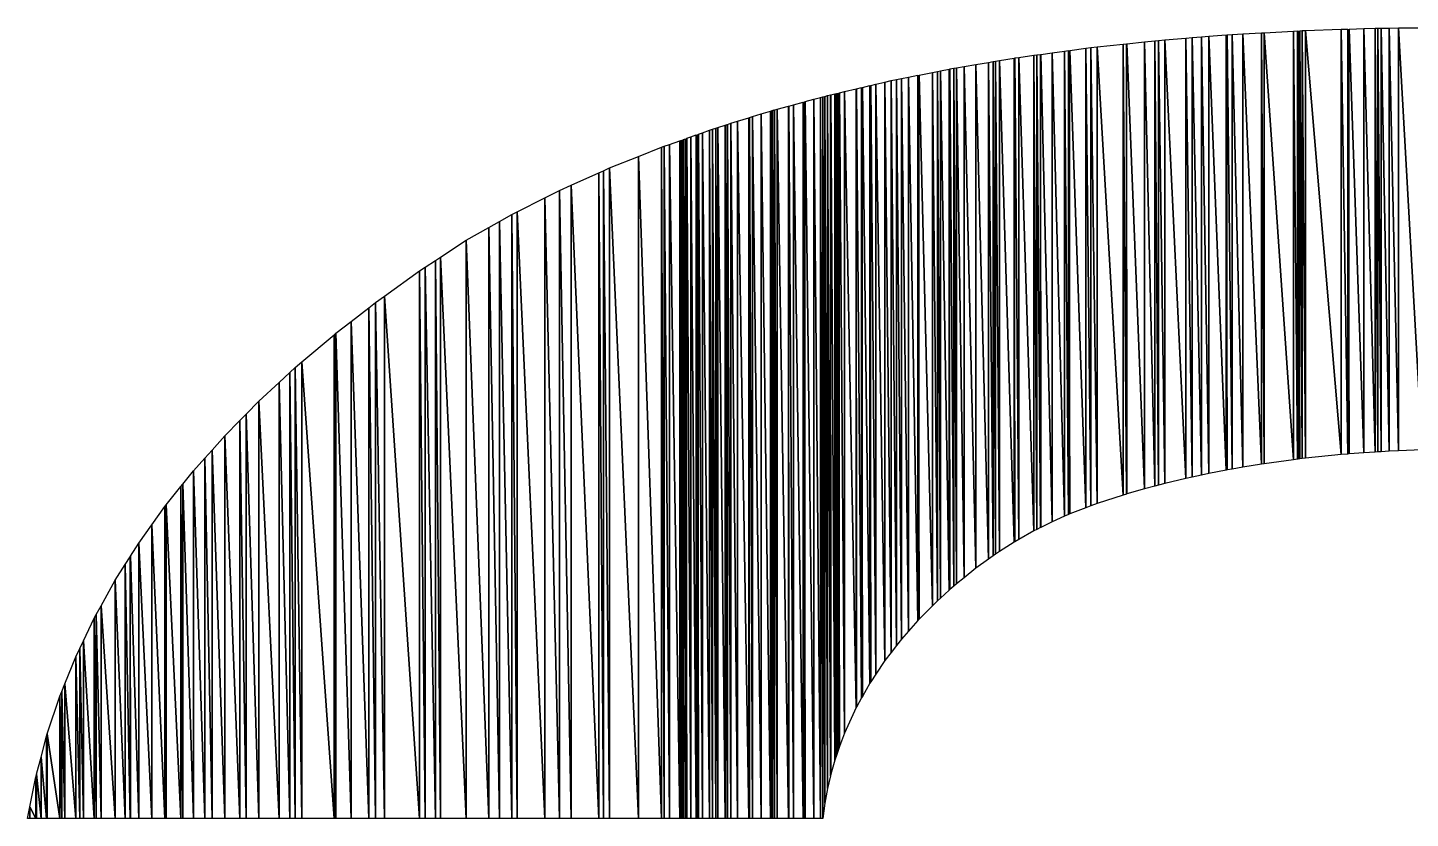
# Model space of a CAD drawing. Header units: millimetres. Extents: x -11062 to -8962, y -7241 to -5756.
# Drawn here: x -9086.31 to -9079.53, y -7078.54 to -7074.67 of the extents above; entities that cross this region are included whole.
import ezdxf

# ---------------------------------------------------------------- set-up
doc = ezdxf.new("R2010")
doc.units = ezdxf.units.MM
doc.header["$LTSCALE"] = 5

msp = doc.modelspace()

# ---------------------------------------------------------------- linework, layer by layer
at = {"color": 7, "linetype": 'Continuous'}
for points in [[(-9080.5999, -7076.8676), (-9080.6296, -7074.717), (-9080.5999, -7074.7146)], [(-9080.5537, -7076.8583), (-9080.5999, -7074.7146), (-9080.5537, -7074.7108)], [(-9080.5999, -7076.8676), (-9080.5999, -7074.7146), (-9080.5537, -7076.8583)], [(-9080.5182, -7076.8511), (-9080.5537, -7074.7108), (-9080.5182, -7074.7079)], [(-9080.5537, -7076.8583), (-9080.5537, -7074.7108), (-9080.5182, -7076.8511)], [(-9080.4321, -7076.8338), (-9080.5182, -7074.7079), (-9080.4321, -7074.7008)], [(-9080.5182, -7076.8511), (-9080.5182, -7074.7079), (-9080.4321, -7076.8338)], [(-9080.4321, -7076.8338), (-9080.4321, -7074.7008), (-9080.4272, -7076.8328)], [(-9080.4272, -7076.8328), (-9080.4321, -7074.7008)], [(-9080.4039, -7076.8289), (-9080.4272, -7074.7006), (-9080.4039, -7074.6992)], [(-9080.4272, -7076.8328), (-9080.4272, -7074.7006), (-9080.4039, -7076.8289)], [(-9080.3501, -7076.8199), (-9080.4039, -7074.6992), (-9080.3501, -7074.6962)], [(-9080.4039, -7076.8289), (-9080.4039, -7074.6992), (-9080.3501, -7076.8199)], [(-9080.259, -7076.8046), (-9080.3501, -7074.6962), (-9080.259, -7074.691)], [(-9080.3501, -7076.8199), (-9080.3501, -7074.6962), (-9080.259, -7076.8046)], [(-9080.247, -7076.8026), (-9080.259, -7074.691), (-9080.247, -7074.6903)], [(-9080.259, -7076.8046), (-9080.259, -7074.691), (-9080.247, -7076.8026)], [(-9080.1017, -7076.783), (-9080.247, -7074.6903), (-9080.1017, -7074.6821)], [(-9080.247, -7076.8026), (-9080.247, -7074.6903), (-9080.1017, -7076.783)], [(-9080.0833, -7076.7805), (-9080.1017, -7074.6821), (-9080.0833, -7074.681)], [(-9080.1017, -7076.783), (-9080.1017, -7074.6821), (-9080.0833, -7076.7805)], [(-9080.0833, -7076.7805), (-9080.0833, -7074.681), (-9080.0788, -7076.7799)], [(-9080.0788, -7076.7799), (-9080.0833, -7074.681)], [(-9080.0788, -7076.7799), (-9080.0788, -7074.6808), (-9080.0721, -7076.779)], [(-9080.0721, -7076.779), (-9080.0788, -7074.6808)], [(-9080.0605, -7076.7775), (-9080.0721, -7074.6804), (-9080.0605, -7074.68)], [(-9080.0721, -7076.779), (-9080.0721, -7074.6804), (-9080.0605, -7076.7775)], [(-9080.044, -7076.7758), (-9080.0605, -7074.68), (-9080.044, -7074.6795)], [(-9080.0605, -7076.7775), (-9080.0605, -7074.68), (-9080.044, -7076.7758)], [(-9079.8685, -7076.7577), (-9080.044, -7074.6795), (-9079.8685, -7074.6737)], [(-9080.044, -7076.7758), (-9080.044, -7074.6795), (-9079.8685, -7076.7577)], [(-9079.8353, -7076.7553), (-9079.8685, -7074.6737), (-9079.8353, -7074.6726)], [(-9079.8685, -7076.7577), (-9079.8685, -7074.6737), (-9079.8353, -7076.7553)], [(-9079.8353, -7076.7553), (-9079.8353, -7074.6726), (-9079.8291, -7076.7548)], [(-9079.8291, -7076.7548), (-9079.8353, -7074.6726)], [(-9079.7576, -7076.7496), (-9079.8291, -7074.6724), (-9079.7576, -7074.67)], [(-9079.8291, -7076.7548), (-9079.8291, -7074.6724), (-9079.7576, -7076.7496)], [(-9079.7017, -7076.7456), (-9079.7576, -7074.67), (-9079.7017, -7074.6682)], [(-9079.7576, -7076.7496), (-9079.7576, -7074.67), (-9079.7017, -7076.7456)], [(-9079.6883, -7076.7446), (-9079.7017, -7074.6682), (-9079.6883, -7074.668)], [(-9079.7017, -7076.7456), (-9079.7017, -7074.6682), (-9079.6883, -7076.7446)], [(-9079.6719, -7076.7435), (-9079.6883, -7074.668), (-9079.6719, -7074.6678)], [(-9079.6883, -7076.7446), (-9079.6883, -7074.668), (-9079.6719, -7076.7435)], [(-9079.6328, -7076.7418), (-9079.6719, -7074.6678), (-9079.6328, -7074.6674)], [(-9079.6719, -7076.7435), (-9079.6719, -7074.6678), (-9079.6328, -7076.7418)], [(-9079.5875, -7076.74), (-9079.6328, -7074.6674), (-9079.5875, -7074.6669)], [(-9079.6328, -7076.7418), (-9079.6328, -7074.6674), (-9079.5875, -7076.74)], [(-9079.4717, -7076.7352), (-9079.5875, -7074.6669), (-9079.4717, -7074.6657)], [(-9079.5875, -7076.74), (-9079.5875, -7074.6669), (-9079.4717, -7076.7352)], [(-9081.2261, -7077.0603), (-9081.2855, -7074.7887), (-9081.2261, -7074.7806)], [(-9081.2063, -7077.0516), (-9081.2261, -7074.7806), (-9081.2063, -7074.7779)], [(-9081.2261, -7077.0603), (-9081.2261, -7074.7806), (-9081.2063, -7077.0516)], [(-9081.2063, -7077.0516), (-9081.2063, -7074.7779), (-9081.1996, -7077.0486)], [(-9081.1996, -7077.0486), (-9081.2063, -7074.7779)], [(-9081.1208, -7077.0188), (-9081.1996, -7074.7769), (-9081.1208, -7074.7662)], [(-9081.1996, -7077.0486), (-9081.1996, -7074.7769), (-9081.1208, -7077.0188)], [(-9081.0958, -7077.0093), (-9081.1208, -7074.7662), (-9081.0958, -7074.7635)], [(-9081.1208, -7077.0188), (-9081.1208, -7074.7662), (-9081.0958, -7077.0093)], [(-9081.0658, -7076.998), (-9081.0958, -7074.7635), (-9081.0658, -7074.7602)], [(-9081.0958, -7077.0093), (-9081.0958, -7074.7635), (-9081.0658, -7076.998)], [(-9081.0658, -7076.998), (-9081.0658, -7074.7602), (-9081.0652, -7076.9977)], [(-9081.0652, -7076.9977), (-9081.0658, -7074.7602)], [(-9080.9379, -7076.9563), (-9081.0652, -7074.7602), (-9080.9379, -7074.7464)], [(-9081.0652, -7076.9977), (-9081.0652, -7074.7602), (-9080.9379, -7076.9563)], [(-9080.9215, -7076.951), (-9080.9379, -7074.7464), (-9080.9215, -7074.7446)], [(-9080.9379, -7076.9563), (-9080.9379, -7074.7464), (-9080.9215, -7076.951)], [(-9080.9215, -7076.951), (-9080.9215, -7074.7446), (-9080.9199, -7076.9504)], [(-9080.9199, -7076.9504), (-9080.9215, -7074.7446)], [(-9080.8326, -7076.926), (-9080.9199, -7074.7444), (-9080.8326, -7074.735)], [(-9080.9199, -7076.9504), (-9080.9199, -7074.7444), (-9080.8326, -7076.926)], [(-9080.7817, -7076.9118), (-9080.8326, -7074.735), (-9080.7817, -7074.7294)], [(-9080.8326, -7076.926), (-9080.8326, -7074.735), (-9080.7817, -7076.9118)], [(-9080.7645, -7076.907), (-9080.7817, -7074.7294), (-9080.7645, -7074.728)], [(-9080.7817, -7076.9118), (-9080.7817, -7074.7294), (-9080.7645, -7076.907)], [(-9080.7329, -7076.8994), (-9080.7645, -7074.728), (-9080.7329, -7074.7254)], [(-9080.7645, -7076.907), (-9080.7645, -7074.728), (-9080.7329, -7076.8994)], [(-9080.6296, -7076.8747), (-9080.7329, -7074.7254), (-9080.6296, -7074.717)], [(-9080.7329, -7076.8994), (-9080.7329, -7074.7254), (-9080.6296, -7076.8747)], [(-9080.6296, -7076.8747), (-9080.6296, -7074.717), (-9080.5999, -7076.8676)], [(-9081.6596, -7077.3148), (-9081.718, -7074.8559), (-9081.6596, -7074.8461)], [(-9081.5976, -7077.2704), (-9081.6596, -7074.8461), (-9081.5976, -7074.8358)], [(-9081.6596, -7077.3148), (-9081.6596, -7074.8461), (-9081.5976, -7077.2704)], [(-9081.5747, -7077.254), (-9081.5976, -7074.8358), (-9081.5747, -7074.832)], [(-9081.5976, -7077.2704), (-9081.5976, -7074.8358), (-9081.5747, -7077.254)], [(-9081.564, -7077.2464), (-9081.5747, -7074.832), (-9081.564, -7074.8302)], [(-9081.5747, -7077.254), (-9081.5747, -7074.832), (-9081.564, -7077.2464)], [(-9081.5432, -7077.2331), (-9081.564, -7074.8302), (-9081.5432, -7074.8267)], [(-9081.564, -7077.2464), (-9081.564, -7074.8302), (-9081.5432, -7077.2331)], [(-9081.4722, -7077.1876), (-9081.5432, -7074.8267), (-9081.4722, -7074.8149)], [(-9081.5432, -7077.2331), (-9081.5432, -7074.8267), (-9081.4722, -7077.1876)], [(-9081.4722, -7077.1876), (-9081.4722, -7074.8149), (-9081.4689, -7077.1855)], [(-9081.4689, -7077.1855), (-9081.4722, -7074.8149)], [(-9081.4494, -7077.1744), (-9081.4689, -7074.8143), (-9081.4494, -7074.8111)], [(-9081.4689, -7077.1855), (-9081.4689, -7074.8143), (-9081.4494, -7077.1744)], [(-9081.3757, -7077.1322), (-9081.4494, -7074.8111), (-9081.3757, -7074.801)], [(-9081.4494, -7077.1744), (-9081.4494, -7074.8111), (-9081.3757, -7077.1322)], [(-9081.3608, -7077.1246), (-9081.3757, -7074.801), (-9081.3608, -7074.799)], [(-9081.3757, -7077.1322), (-9081.3757, -7074.801), (-9081.3608, -7077.1246)], [(-9081.3431, -7077.1157), (-9081.3608, -7074.799), (-9081.3431, -7074.7966)], [(-9081.3608, -7077.1246), (-9081.3608, -7074.799), (-9081.3431, -7077.1157)], [(-9081.3431, -7077.1157), (-9081.3431, -7074.7966), (-9081.3417, -7077.115)], [(-9081.3417, -7077.115), (-9081.3431, -7074.7966)], [(-9081.2855, -7077.0865), (-9081.3417, -7074.7964), (-9081.2855, -7074.7887)], [(-9081.3417, -7077.115), (-9081.3417, -7074.7964), (-9081.2855, -7077.0865)], [(-9081.2855, -7077.0865), (-9081.2855, -7074.7887), (-9081.2261, -7077.0603)], [(-9082.0245, -7077.6617), (-9082.0493, -7074.9201), (-9082.0245, -7074.9152)], [(-9081.9905, -7077.6232), (-9082.0245, -7074.9152), (-9081.9905, -7074.9085)], [(-9082.0245, -7077.6617), (-9082.0245, -7074.9152), (-9081.9905, -7077.6232)], [(-9081.9438, -7077.5703), (-9081.9905, -7074.9085), (-9081.9438, -7074.8992)], [(-9081.9905, -7077.6232), (-9081.9905, -7074.9085), (-9081.9438, -7077.5703)], [(-9081.9438, -7077.5703), (-9081.9438, -7074.8992), (-9081.9384, -7077.5641)], [(-9081.9384, -7077.5641), (-9081.9438, -7074.8992)], [(-9081.8729, -7077.4986), (-9081.9384, -7074.8981), (-9081.8729, -7074.8851)], [(-9081.9384, -7077.5641), (-9081.9384, -7074.8981), (-9081.8729, -7077.4986)], [(-9081.848, -7077.4737), (-9081.8729, -7074.8851), (-9081.848, -7074.8801)], [(-9081.8729, -7077.4986), (-9081.8729, -7074.8851), (-9081.848, -7077.4737)], [(-9081.8334, -7077.4607), (-9081.848, -7074.8801), (-9081.8334, -7074.8772)], [(-9081.848, -7077.4737), (-9081.848, -7074.8801), (-9081.8334, -7077.4607)], [(-9081.7905, -7077.4224), (-9081.8334, -7074.8772), (-9081.7905, -7074.8687)], [(-9081.8334, -7077.4607), (-9081.8334, -7074.8772), (-9081.7905, -7077.4224)], [(-9081.7905, -7077.4224), (-9081.7905, -7074.8687), (-9081.7868, -7077.4191)], [(-9081.7868, -7077.4191), (-9081.7905, -7074.8687)], [(-9081.7676, -7077.402), (-9081.7868, -7074.8679), (-9081.7676, -7074.8641)], [(-9081.7868, -7077.4191), (-9081.7868, -7074.8679), (-9081.7676, -7077.402)], [(-9081.7547, -7077.3905), (-9081.7676, -7074.8641), (-9081.7547, -7074.862)], [(-9081.7676, -7077.402), (-9081.7676, -7074.8641), (-9081.7547, -7077.3905)], [(-9081.718, -7077.3613), (-9081.7547, -7074.862), (-9081.718, -7074.8559)], [(-9081.7547, -7077.3905), (-9081.7547, -7074.862), (-9081.718, -7077.3613)], [(-9081.718, -7077.3613), (-9081.718, -7074.8559), (-9081.6596, -7077.3148)], [(-9082.3036, -7078.1226), (-9082.3287, -7074.9844), (-9082.3036, -7074.9786)], [(-9082.3287, -7078.188), (-9082.3287, -7074.9844), (-9082.3036, -7078.1226)], [(-9082.2461, -7077.997), (-9082.3036, -7074.9786), (-9082.2461, -7074.9651)], [(-9082.3036, -7078.1226), (-9082.3036, -7074.9786), (-9082.2461, -7077.997)], [(-9082.2461, -7077.997), (-9082.2461, -7074.9651), (-9082.2451, -7077.9951)], [(-9082.2451, -7077.9951), (-9082.2461, -7074.9651)], [(-9082.2198, -7077.9499), (-9082.2451, -7074.9649), (-9082.2198, -7074.959)], [(-9082.2451, -7077.9951), (-9082.2451, -7074.9649), (-9082.2198, -7077.9499)], [(-9082.2198, -7077.9499), (-9082.2198, -7074.959), (-9082.2159, -7077.943)], [(-9082.2159, -7077.943), (-9082.2198, -7074.959)], [(-9082.1796, -7077.8782), (-9082.2159, -7074.9581), (-9082.1796, -7074.9496)], [(-9082.2159, -7077.943), (-9082.2159, -7074.9581), (-9082.1796, -7077.8782)], [(-9082.1796, -7077.8782), (-9082.1796, -7074.9496), (-9082.1748, -7077.871)], [(-9082.1748, -7077.871), (-9082.1796, -7074.9496)], [(-9082.1497, -7077.8331), (-9082.1748, -7074.9485), (-9082.1497, -7074.9427)], [(-9082.1748, -7077.871), (-9082.1748, -7074.9485), (-9082.1497, -7077.8331)], [(-9082.1054, -7077.7664), (-9082.1497, -7074.9427), (-9082.1054, -7074.9323)], [(-9082.1497, -7077.8331), (-9082.1497, -7074.9427), (-9082.1054, -7077.7664)], [(-9082.0753, -7077.7274), (-9082.1054, -7074.9323), (-9082.0753, -7074.9253)], [(-9082.1054, -7077.7664), (-9082.1054, -7074.9323), (-9082.0753, -7077.7274)], [(-9082.0493, -7077.6937), (-9082.0753, -7074.9253), (-9082.0493, -7074.9201)], [(-9082.0753, -7077.7274), (-9082.0753, -7074.9253), (-9082.0493, -7077.6937)], [(-9082.0493, -7077.6937), (-9082.0493, -7074.9201), (-9082.0245, -7077.6617)], [(-9082.578, -7078.5403), (-9082.6334, -7075.0651), (-9082.578, -7075.0501)], [(-9082.578, -7078.5403), (-9082.578, -7075.0501), (-9082.5768, -7078.5403)], [(-9082.5768, -7078.5403), (-9082.578, -7075.0501)], [(-9082.5545, -7078.5403), (-9082.5768, -7075.0498), (-9082.5545, -7075.0438)], [(-9082.5768, -7078.5403), (-9082.5768, -7075.0498), (-9082.5545, -7078.5403)], [(-9082.5068, -7078.5403), (-9082.5545, -7075.0438), (-9082.5068, -7075.0309)], [(-9082.5545, -7078.5403), (-9082.5545, -7075.0438), (-9082.5068, -7078.5403)], [(-9082.5068, -7078.5403), (-9082.5068, -7075.0309), (-9082.5013, -7078.5403)], [(-9082.5013, -7078.5403), (-9082.5068, -7075.0309)], [(-9082.5013, -7078.5403), (-9082.5013, -7075.0294), (-9082.4963, -7078.5403)], [(-9082.4963, -7078.5403), (-9082.5013, -7075.0294)], [(-9082.4543, -7078.5403), (-9082.4963, -7075.0281), (-9082.4543, -7075.0167)], [(-9082.4963, -7078.5403), (-9082.4963, -7075.0281), (-9082.4543, -7078.5403)], [(-9082.4217, -7078.5403), (-9082.4543, -7075.0167), (-9082.4217, -7075.0079)], [(-9082.4543, -7078.5403), (-9082.4543, -7075.0167), (-9082.4217, -7078.5403)], [(-9082.4217, -7078.5403), (-9082.4217, -7075.0079), (-9082.4209, -7078.5403)], [(-9082.4209, -7078.5403), (-9082.4217, -7075.0079)], [(-9082.4105, -7078.5403), (-9082.4209, -7075.0077), (-9082.4105, -7075.0049)], [(-9082.4209, -7078.5403), (-9082.4209, -7075.0077), (-9082.4105, -7078.5403)], [(-9082.4004, -7078.4665), (-9082.4105, -7075.0049), (-9082.4004, -7075.0022)], [(-9082.4105, -7078.5403), (-9082.4105, -7075.0049), (-9082.4004, -7078.4665)], [(-9082.387, -7078.3943), (-9082.4004, -7075.0022), (-9082.387, -7074.9985)], [(-9082.4004, -7078.4665), (-9082.4004, -7075.0022), (-9082.387, -7078.3943)], [(-9082.3725, -7078.3324), (-9082.387, -7074.9985), (-9082.3725, -7074.9946)], [(-9082.387, -7078.3943), (-9082.387, -7074.9985), (-9082.3725, -7078.3324)], [(-9082.3725, -7078.3324), (-9082.3725, -7074.9946), (-9082.3705, -7078.3239)], [(-9082.3705, -7078.3239), (-9082.3725, -7074.9946)], [(-9082.351, -7078.2551), (-9082.3705, -7074.9942), (-9082.351, -7074.9896)], [(-9082.3705, -7078.3239), (-9082.3705, -7074.9942), (-9082.351, -7078.2551)], [(-9082.3434, -7078.2323), (-9082.351, -7074.9896), (-9082.3434, -7074.9878)], [(-9082.351, -7078.2551), (-9082.351, -7074.9896), (-9082.3434, -7078.2323)], [(-9082.3355, -7078.2085), (-9082.3434, -7074.9878), (-9082.3355, -7074.986)], [(-9082.3434, -7078.2323), (-9082.3434, -7074.9878), (-9082.3355, -7078.2085)], [(-9082.3355, -7078.2085), (-9082.3355, -7074.986), (-9082.3287, -7078.188)], [(-9082.3287, -7078.188), (-9082.3355, -7074.986)], [(-9082.7732, -7078.5403), (-9082.8287, -7075.1246), (-9082.7732, -7075.1074)], [(-9082.7732, -7078.5403), (-9082.7732, -7075.1074), (-9082.7702, -7078.5403)], [(-9082.7702, -7078.5403), (-9082.7732, -7075.1074)], [(-9082.7548, -7078.5403), (-9082.7702, -7075.1065), (-9082.7548, -7075.1017)], [(-9082.7702, -7078.5403), (-9082.7702, -7075.1065), (-9082.7548, -7078.5403)], [(-9082.7127, -7078.5403), (-9082.7548, -7075.1017), (-9082.7127, -7075.0886)], [(-9082.7548, -7078.5403), (-9082.7548, -7075.1017), (-9082.7127, -7078.5403)], [(-9082.6663, -7078.5403), (-9082.7127, -7075.0886), (-9082.6663, -7075.0743)], [(-9082.7127, -7078.5403), (-9082.7127, -7075.0886), (-9082.6663, -7078.5403)], [(-9082.6592, -7078.5403), (-9082.6663, -7075.0743), (-9082.6592, -7075.0721)], [(-9082.6663, -7078.5403), (-9082.6663, -7075.0743), (-9082.6592, -7078.5403)], [(-9082.6482, -7078.5403), (-9082.6592, -7075.0721), (-9082.6482, -7075.0691)], [(-9082.6592, -7078.5403), (-9082.6592, -7075.0721), (-9082.6482, -7078.5403)], [(-9082.6482, -7078.5403), (-9082.6482, -7075.0691), (-9082.6472, -7078.5403)], [(-9082.6472, -7078.5403), (-9082.6482, -7075.0691)], [(-9082.6334, -7078.5403), (-9082.6472, -7075.0688), (-9082.6334, -7075.0651)], [(-9082.6472, -7078.5403), (-9082.6472, -7075.0688), (-9082.6334, -7078.5403)], [(-9082.6334, -7078.5403), (-9082.6334, -7075.0651), (-9082.578, -7078.5403)], [(-9083.0009, -7078.5403), (-9083.0196, -7075.1873), (-9083.0009, -7075.1807)], [(-9083.0196, -7078.5403), (-9083.0196, -7075.1873), (-9083.0009, -7078.5403)], [(-9082.9653, -7078.5403), (-9083.0009, -7075.1807), (-9082.9653, -7075.1682)], [(-9083.0009, -7078.5403), (-9083.0009, -7075.1807), (-9082.9653, -7078.5403)], [(-9082.9506, -7078.5403), (-9082.9653, -7075.1682), (-9082.9506, -7075.163)], [(-9082.9653, -7078.5403), (-9082.9653, -7075.1682), (-9082.9506, -7078.5403)], [(-9082.9354, -7078.5403), (-9082.9506, -7075.163), (-9082.9354, -7075.1576)], [(-9082.9506, -7078.5403), (-9082.9506, -7075.163), (-9082.9354, -7078.5403)], [(-9082.9247, -7078.5403), (-9082.9354, -7075.1576), (-9082.9247, -7075.1543)], [(-9082.9354, -7078.5403), (-9082.9354, -7075.1576), (-9082.9247, -7078.5403)], [(-9082.8885, -7078.5403), (-9082.9247, -7075.1543), (-9082.8885, -7075.1431)], [(-9082.9247, -7078.5403), (-9082.9247, -7075.1543), (-9082.8885, -7078.5403)], [(-9082.8792, -7078.5403), (-9082.8885, -7075.1431), (-9082.8792, -7075.1402)], [(-9082.8885, -7078.5403), (-9082.8885, -7075.1431), (-9082.8792, -7078.5403)], [(-9082.8792, -7078.5403), (-9082.8792, -7075.1402), (-9082.8772, -7078.5403)], [(-9082.8772, -7078.5403), (-9082.8792, -7075.1402)], [(-9082.8605, -7078.5403), (-9082.8772, -7075.1396), (-9082.8605, -7075.1344)], [(-9082.8772, -7078.5403), (-9082.8772, -7075.1396), (-9082.8605, -7078.5403)], [(-9082.8287, -7078.5403), (-9082.8605, -7075.1344), (-9082.8287, -7075.1246)], [(-9082.8605, -7078.5403), (-9082.8605, -7075.1344), (-9082.8287, -7078.5403)], [(-9082.8287, -7078.5403), (-9082.8287, -7075.1246), (-9082.7732, -7078.5403)], [(-9083.2011, -7078.5403), (-9083.3147, -7075.2966), (-9083.2011, -7075.2513)], [(-9083.1878, -7078.5403), (-9083.2011, -7075.2513), (-9083.1878, -7075.2466)], [(-9083.2011, -7078.5403), (-9083.2011, -7075.2513), (-9083.1878, -7078.5403)], [(-9083.1622, -7078.5403), (-9083.1878, -7075.2466), (-9083.1622, -7075.2376)], [(-9083.1878, -7078.5403), (-9083.1878, -7075.2466), (-9083.1622, -7078.5403)], [(-9083.1109, -7078.5403), (-9083.1622, -7075.2376), (-9083.1109, -7075.2195)], [(-9083.1622, -7078.5403), (-9083.1622, -7075.2376), (-9083.1109, -7078.5403)], [(-9083.1109, -7078.5403), (-9083.1109, -7075.2195), (-9083.1101, -7078.5403)], [(-9083.1101, -7078.5403), (-9083.1109, -7075.2195)], [(-9083.1101, -7078.5403), (-9083.1101, -7075.2192), (-9083.1067, -7078.5403)], [(-9083.1067, -7078.5403), (-9083.1101, -7075.2192)], [(-9083.1067, -7078.5403), (-9083.1067, -7075.2181), (-9083.1043, -7078.5403)], [(-9083.1043, -7078.5403), (-9083.1067, -7075.2181)], [(-9083.1043, -7078.5403), (-9083.1043, -7075.2172), (-9083.0976, -7078.5403)], [(-9083.0976, -7078.5403), (-9083.1043, -7075.2172)], [(-9083.0976, -7078.5403), (-9083.0976, -7075.2148), (-9083.0935, -7078.5403)], [(-9083.0935, -7078.5403), (-9083.0976, -7075.2148)], [(-9083.0836, -7078.5403), (-9083.0935, -7075.2134), (-9083.0836, -7075.2099)], [(-9083.0935, -7078.5403), (-9083.0935, -7075.2134), (-9083.0836, -7078.5403)], [(-9083.0836, -7078.5403), (-9083.0836, -7075.2099), (-9083.0778, -7078.5403)], [(-9083.0778, -7078.5403), (-9083.0836, -7075.2099)], [(-9083.0571, -7078.5403), (-9083.0778, -7075.2079), (-9083.0571, -7075.2006)], [(-9083.0778, -7078.5403), (-9083.0778, -7075.2079), (-9083.0571, -7078.5403)], [(-9083.0315, -7078.5403), (-9083.0571, -7075.2006), (-9083.0315, -7075.1915)], [(-9083.0571, -7078.5403), (-9083.0571, -7075.2006), (-9083.0315, -7078.5403)], [(-9083.0315, -7078.5403), (-9083.0315, -7075.1915), (-9083.0249, -7078.5403)], [(-9083.0249, -7078.5403), (-9083.0315, -7075.1915)], [(-9083.0249, -7078.5403), (-9083.0249, -7075.1892), (-9083.0196, -7078.5403)], [(-9083.0196, -7078.5403), (-9083.0249, -7075.1892)], [(-9083.3147, -7078.5403), (-9083.4563, -7075.3531), (-9083.3147, -7075.2966)], [(-9083.3147, -7078.5403), (-9083.3147, -7075.2966), (-9083.2011, -7078.5403)], [(-9083.5079, -7078.5403), (-9083.644, -7075.4375), (-9083.5079, -7075.3763)], [(-9083.4863, -7078.5403), (-9083.5079, -7075.3763), (-9083.4863, -7075.3666)], [(-9083.5079, -7078.5403), (-9083.5079, -7075.3763), (-9083.4863, -7078.5403)], [(-9083.4563, -7078.5403), (-9083.4863, -7075.3666), (-9083.4563, -7075.3531)], [(-9083.4863, -7078.5403), (-9083.4863, -7075.3666), (-9083.4563, -7078.5403)], [(-9083.4563, -7078.5403), (-9083.4563, -7075.3531), (-9083.3147, -7078.5403)], [(-9083.644, -7078.5403), (-9083.7009, -7075.463), (-9083.644, -7075.4375)], [(-9083.644, -7078.5403), (-9083.644, -7075.4375), (-9083.5079, -7078.5403)], [(-9083.7727, -7078.5403), (-9083.9082, -7075.5675), (-9083.7727, -7075.4992)], [(-9083.7009, -7078.5403), (-9083.7727, -7075.4992), (-9083.7009, -7075.463)], [(-9083.7727, -7078.5403), (-9083.7727, -7075.4992), (-9083.7009, -7078.5403)], [(-9083.7009, -7078.5403), (-9083.7009, -7075.463), (-9083.644, -7078.5403)], [(-9083.9351, -7078.5403), (-9083.9962, -7075.6155), (-9083.9351, -7075.5811)], [(-9083.9082, -7078.5403), (-9083.9351, -7075.5811), (-9083.9082, -7075.5675)], [(-9083.9351, -7078.5403), (-9083.9351, -7075.5811), (-9083.9082, -7078.5403)], [(-9083.9082, -7078.5403), (-9083.9082, -7075.5675), (-9083.7727, -7078.5403)], [(-9084.0471, -7078.5403), (-9084.1586, -7075.7072), (-9084.0471, -7075.6442)], [(-9083.9962, -7078.5403), (-9084.0471, -7075.6442), (-9083.9962, -7075.6155)], [(-9084.0471, -7078.5403), (-9084.0471, -7075.6442), (-9083.9962, -7078.5403)], [(-9083.9962, -7078.5403), (-9083.9962, -7075.6155), (-9083.9351, -7078.5403)], [(-9084.1586, -7078.5403), (-9084.2844, -7075.7902), (-9084.1586, -7075.7072)], [(-9084.1586, -7078.5403), (-9084.1586, -7075.7072), (-9084.0471, -7078.5403)], [(-9084.2844, -7078.5403), (-9084.3094, -7075.8066), (-9084.2844, -7075.7902)], [(-9084.2844, -7078.5403), (-9084.2844, -7075.7902), (-9084.1586, -7078.5403)], [(-9084.3872, -7078.5403), (-9084.5596, -7075.9812), (-9084.3872, -7075.858)], [(-9084.3598, -7078.5403), (-9084.3872, -7075.858), (-9084.3598, -7075.8399)], [(-9084.3872, -7078.5403), (-9084.3872, -7075.858), (-9084.3598, -7078.5403)], [(-9084.3094, -7078.5403), (-9084.3598, -7075.8399), (-9084.3094, -7075.8066)], [(-9084.3598, -7078.5403), (-9084.3598, -7075.8399), (-9084.3094, -7078.5403)], [(-9084.3094, -7078.5403), (-9084.3094, -7075.8066), (-9084.2844, -7078.5403)], [(-9084.5596, -7078.5403), (-9084.6032, -7076.0123), (-9084.5596, -7075.9812)], [(-9084.5596, -7078.5403), (-9084.5596, -7075.9812), (-9084.3872, -7078.5403)], [(-9084.6366, -7078.5403), (-9084.7233, -7076.1056), (-9084.6366, -7076.0382)], [(-9084.6032, -7078.5403), (-9084.6366, -7076.0382), (-9084.6032, -7076.0123)], [(-9084.6366, -7078.5403), (-9084.6366, -7076.0382), (-9084.6032, -7078.5403)], [(-9084.6032, -7078.5403), (-9084.6032, -7076.0123), (-9084.5596, -7078.5403)], [(-9084.7233, -7078.5403), (-9084.7977, -7076.1633), (-9084.7233, -7076.1056)], [(-9084.7233, -7078.5403), (-9084.7233, -7076.1056), (-9084.6366, -7078.5403)], [(-9084.8066, -7078.5403), (-9084.9646, -7076.3038), (-9084.8066, -7076.1702)], [(-9084.7977, -7078.5403), (-9084.8066, -7076.1702), (-9084.7977, -7076.1633)], [(-9084.8066, -7078.5403), (-9084.8066, -7076.1702), (-9084.7977, -7078.5403)], [(-9084.7977, -7078.5403), (-9084.7977, -7076.1633), (-9084.7233, -7078.5403)], [(-9084.9976, -7078.5403), (-9085.0238, -7076.3559), (-9084.9976, -7076.3317)], [(-9084.9646, -7078.5403), (-9084.9976, -7076.3317), (-9084.9646, -7076.3038)], [(-9084.9976, -7078.5403), (-9084.9976, -7076.3317), (-9084.9646, -7078.5403)], [(-9084.9646, -7078.5403), (-9084.9646, -7076.3038), (-9084.8066, -7078.5403)], [(-9085.0755, -7078.5403), (-9085.1759, -7076.4966), (-9085.0755, -7076.4037)], [(-9085.0238, -7078.5403), (-9085.0755, -7076.4037), (-9085.0238, -7076.3559)], [(-9085.0755, -7078.5403), (-9085.0755, -7076.4037), (-9085.0238, -7078.5403)], [(-9085.0238, -7078.5403), (-9085.0238, -7076.3559), (-9084.9976, -7078.5403)], [(-9085.1759, -7078.5403), (-9085.2377, -7076.5594), (-9085.1759, -7076.4966)], [(-9085.1759, -7078.5403), (-9085.1759, -7076.4966), (-9085.0755, -7078.5403)], [(-9085.2686, -7078.5403), (-9085.3418, -7076.6651), (-9085.2686, -7076.5907)], [(-9085.2377, -7078.5403), (-9085.2686, -7076.5907), (-9085.2377, -7076.5594)], [(-9085.2686, -7078.5403), (-9085.2686, -7076.5907), (-9085.2377, -7078.5403)], [(-9085.2377, -7078.5403), (-9085.2377, -7076.5594), (-9085.1759, -7078.5403)], [(-9085.3418, -7078.5403), (-9085.4048, -7076.7358), (-9085.3418, -7076.6651)], [(-9085.3418, -7078.5403), (-9085.3418, -7076.6651), (-9085.2686, -7078.5403)], [(-9085.4048, -7078.5403), (-9085.4397, -7076.7748), (-9085.4048, -7076.7358)], [(-9085.4048, -7078.5403), (-9085.4048, -7076.7358), (-9085.3418, -7078.5403)], [(-9085.4397, -7078.5403), (-9085.4951, -7076.837), (-9085.4397, -7076.7748)], [(-9085.4397, -7078.5403), (-9085.4397, -7076.7748), (-9085.4048, -7078.5403)], [(-9085.4951, -7078.5403), (-9085.5484, -7076.9035), (-9085.4951, -7076.837)], [(-9085.4951, -7078.5403), (-9085.4951, -7076.837), (-9085.4397, -7078.5403)], [(-9085.5574, -7078.5403), (-9085.6295, -7077.0046), (-9085.5574, -7076.9147)], [(-9085.5484, -7078.5403), (-9085.5574, -7076.9147), (-9085.5484, -7076.9035)], [(-9085.5574, -7078.5403), (-9085.5574, -7076.9147), (-9085.5484, -7078.5403)], [(-9085.5484, -7078.5403), (-9085.5484, -7076.9035), (-9085.4951, -7078.5403)], [(-9085.6358, -7078.5403), (-9085.6999, -7077.1019), (-9085.6358, -7077.0124)], [(-9085.6295, -7078.5403), (-9085.6358, -7077.0124), (-9085.6295, -7077.0046)], [(-9085.6358, -7078.5403), (-9085.6358, -7077.0124), (-9085.6295, -7078.5403)], [(-9085.6295, -7078.5403), (-9085.6295, -7077.0046), (-9085.5574, -7078.5403)], [(-9085.6999, -7078.5403), (-9085.764, -7077.1914), (-9085.6999, -7077.1019)], [(-9085.6999, -7078.5403), (-9085.6999, -7077.1019), (-9085.6358, -7078.5403)], [(-9085.764, -7078.5403), (-9085.8042, -7077.2548), (-9085.764, -7077.1914)], [(-9085.764, -7078.5403), (-9085.764, -7077.1914), (-9085.6999, -7078.5403)], [(-9085.8072, -7078.5403), (-9085.831, -7077.2971), (-9085.8072, -7077.2596)], [(-9085.8072, -7078.5403), (-9085.8072, -7077.2596), (-9085.8042, -7078.5403)], [(-9085.8042, -7078.5403), (-9085.8072, -7077.2596)], [(-9085.8042, -7078.5403), (-9085.8042, -7077.2548), (-9085.764, -7078.5403)], [(-9085.831, -7078.5403), (-9085.8796, -7077.3737), (-9085.831, -7077.2971)], [(-9085.831, -7078.5403), (-9085.831, -7077.2971), (-9085.8072, -7078.5403)], [(-9085.8796, -7078.5403), (-9085.9493, -7077.4994), (-9085.8796, -7077.3737)], [(-9085.8796, -7078.5403), (-9085.8796, -7077.3737), (-9085.831, -7078.5403)], [(-9085.9826, -7078.5403), (-9086.0358, -7077.671), (-9085.9826, -7077.5596)], [(-9085.9729, -7078.5403), (-9085.9826, -7077.5596), (-9085.9729, -7077.5421)], [(-9085.9826, -7078.5403), (-9085.9826, -7077.5596), (-9085.9729, -7078.5403)], [(-9085.9493, -7078.5403), (-9085.9729, -7077.5421), (-9085.9493, -7077.4994)], [(-9085.9729, -7078.5403), (-9085.9729, -7077.5421), (-9085.9493, -7078.5403)], [(-9085.9493, -7078.5403), (-9085.9493, -7077.4994), (-9085.8796, -7078.5403)], [(-9086.0358, -7078.5403), (-9086.0532, -7077.7074), (-9086.0358, -7077.671)], [(-9086.0358, -7078.5403), (-9086.0358, -7077.671), (-9085.9826, -7078.5403)], [(-9086.0731, -7078.5403), (-9086.1265, -7077.8812), (-9086.0731, -7077.7489)], [(-9086.0532, -7078.5403), (-9086.0731, -7077.7489), (-9086.0532, -7077.7074)], [(-9086.0731, -7078.5403), (-9086.0731, -7077.7489), (-9086.0532, -7078.5403)], [(-9086.0532, -7078.5403), (-9086.0532, -7077.7074), (-9086.0358, -7078.5403)], [(-9086.1265, -7078.5403), (-9086.1415, -7077.9183), (-9086.1265, -7077.8812)], [(-9086.1265, -7078.5403), (-9086.1265, -7077.8812), (-9086.0731, -7078.5403)], [(-9086.1509, -7078.5403), (-9086.2127, -7078.127), (-9086.1509, -7077.9416)], [(-9086.1415, -7078.5403), (-9086.1509, -7077.9416), (-9086.1415, -7077.9183)], [(-9086.1509, -7078.5403), (-9086.1509, -7077.9416), (-9086.1415, -7078.5403)], [(-9086.1415, -7078.5403), (-9086.1415, -7077.9183), (-9086.1265, -7078.5403)], [(-9086.2162, -7078.5403), (-9086.2434, -7078.2405), (-9086.2162, -7078.1377)], [(-9086.2127, -7078.5403), (-9086.2162, -7078.1377), (-9086.2127, -7078.127)], [(-9086.2162, -7078.5403), (-9086.2162, -7078.1377), (-9086.2127, -7078.5403)], [(-9086.2127, -7078.5403), (-9086.2127, -7078.127), (-9086.1509, -7078.5403)], [(-9086.2434, -7078.5403), (-9086.2653, -7078.3234), (-9086.2434, -7078.2405)], [(-9086.2434, -7078.5403), (-9086.2434, -7078.2405), (-9086.2162, -7078.5403)], [(-9086.2689, -7078.5403), (-9086.2979, -7078.4837), (-9086.2689, -7078.3373)], [(-9086.2689, -7078.5403), (-9086.2689, -7078.3373), (-9086.268, -7078.5403)], [(-9086.268, -7078.5403), (-9086.2689, -7078.3373)], [(-9086.2653, -7078.5403), (-9086.268, -7078.3339), (-9086.2653, -7078.3234)], [(-9086.268, -7078.5403), (-9086.268, -7078.3339), (-9086.2653, -7078.5403)], [(-9086.2653, -7078.5403), (-9086.2653, -7078.3234), (-9086.2434, -7078.5403)], [(-9086.2979, -7078.5403), (-9086.309, -7078.5403), (-9086.2979, -7078.4837)], [(-9086.2979, -7078.5403), (-9086.2979, -7078.4837), (-9086.2689, -7078.5403)]]:
    msp.add_lwpolyline(points, close=True, dxfattribs=at)

doc.saveas('drawing.dxf')
